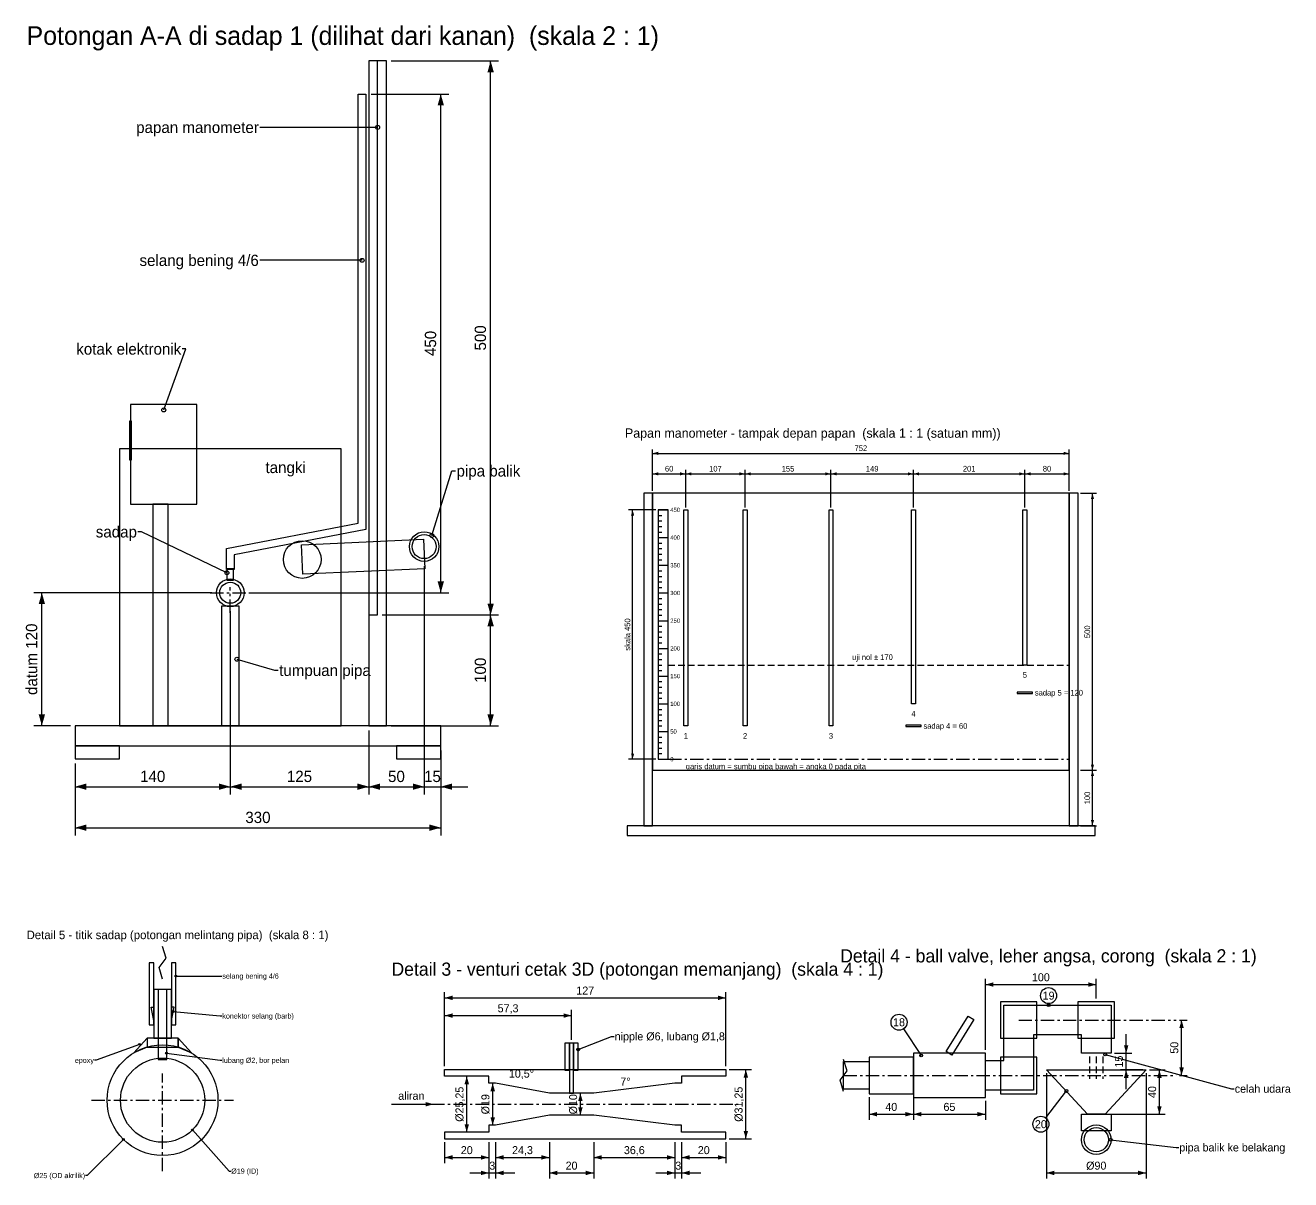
# Model space of a CAD drawing. Header units: millimetres. Extents: x -2 to 2724, y -2 to 4804.
# Drawn here: x -2 to 2282, y -2 to 2082 of the extents above; entities that cross this region are included whole.
import ezdxf
from ezdxf.enums import TextEntityAlignment as Align

# ---------------------------------------------------------------- set-up
doc = ezdxf.new("R2010")
doc.units = ezdxf.units.MM
doc.header["$LTSCALE"] = 4
doc.linetypes.add('CENTER', pattern=[10, 6, -1.5, 1, -1.5])
doc.linetypes.add('DASHED', pattern=[4.5, 3, -1.5])
for name, color, linetype in [('AIR', 150, 'DASHED'), ('AKRILIK', 4, 'CONTINUOUS'), ('CETAK3D', 30, 'CONTINUOUS'), ('DIMENSI', 3, 'CONTINUOUS'), ('EPOXY', 42, 'CONTINUOUS'), ('GARIS', 7, 'CONTINUOUS'), ('KUNINGAN', 2, 'CONTINUOUS'), ('MERAH', 1, 'CONTINUOUS'), ('POMPA', 5, 'CONTINUOUS'), ('PVC', 8, 'CONTINUOUS'), ('RANGKA', 9, 'CONTINUOUS'), ('SELANG', 140, 'CONTINUOUS'), ('SENSOR', 250, 'CONTINUOUS'), ('SUMBU', 1, 'CENTER'), ('TEKS', 7, 'CONTINUOUS')]:
    doc.layers.add(name, color=color, linetype=linetype)

msp = doc.modelspace()

# ---------------------------------------------------------------- linework, layer by layer
at = {"layer": 'AIR'}
for p, q in [((1157.8, 926.94), (1881.8, 926.94)), ((1918.668, 220.2), (1918.668, 180.2)), ((1930.668, 220.2), (1930.668, 180.2)), ((1942.668, 220.2), (1942.668, 180.2))]:
    msp.add_line(p, q, dxfattribs=at)
at = {"layer": 'AKRILIK'}
for p, q in [((567.6, 1317.34), (167.6, 1317.34)), ((167.6, 1317.34), (167.6, 817.34)), ((567.6, 817.34), (567.6, 1317.34)), ((167.6, 817.34), (567.6, 817.34)), ((1474.668, 211.2), (1520.668, 211.2)), ((1474.668, 161.2), (1474.668, 211.2)), ((1520.668, 211.2), (1520.668, 161.2)), ((1840.668, 196.2), (2020.668, 196.2)), ((1914.668, 116.2), (1840.668, 196.2)), ((2020.668, 196.2), (1946.668, 116.2)), ((1520.668, 161.2), (1474.668, 161.2)), ((1946.668, 116.2), (1914.668, 116.2))]:
    msp.add_line(p, q, dxfattribs=at)
for centre, radius in [((367.6, 1057.34), 25), ((367.6, 1057.34), 19), ((245.45, 141.5), 100), ((245.45, 141.5), 76)]:
    msp.add_circle(centre, radius, dxfattribs=at)
at = {"layer": 'CETAK3D'}
for p, q in [((980.019, 244.7), (971.619, 244.7)), ((971.619, 244.7), (971.619, 195.9)), ((980.019, 195.9), (980.019, 244.7)), ((995.619, 244.7), (987.219, 244.7)), ((987.219, 244.7), (987.219, 195.9)), ((995.619, 195.9), (995.619, 244.7)), ((754.5, 196.7), (1262.218, 196.7)), ((754.5, 184.7), (754.5, 196.7)), ((834.5, 184.7), (754.5, 184.7)), ((834.5, 172.2), (834.5, 184.7)), ((971.619, 195.9), (980.019, 195.9)), ((987.219, 195.9), (995.619, 195.9)), ((1262.218, 184.7), (1182.218, 184.7)), ((1182.218, 184.7), (1182.218, 172.2)), ((1262.218, 196.7), (1262.218, 184.7)), ((846.5, 172.2), (834.5, 172.2)), ((943.619, 154.2), (846.5, 172.2)), ((1170.218, 172.2), (1023.619, 154.2)), ((1182.218, 172.2), (1170.218, 172.2)), ((1023.619, 154.2), (943.619, 154.2)), ((943.619, 114.2), (846.5, 96.2)), ((1023.619, 114.2), (943.619, 114.2)), ((1170.218, 96.2), (1023.619, 114.2)), ((846.5, 96.2), (834.5, 96.2)), ((834.5, 96.2), (834.5, 83.7)), ((1182.218, 96.2), (1170.218, 96.2)), ((1182.218, 83.7), (1182.218, 96.2)), ((834.5, 83.7), (754.5, 83.7)), ((754.5, 83.7), (754.5, 71.7)), ((754.5, 71.7), (1262.218, 71.7)), ((1262.218, 83.7), (1182.218, 83.7)), ((1262.218, 71.7), (1262.218, 83.7))]:
    msp.add_line(p, q, dxfattribs=at)
at = {"layer": 'DIMENSI'}
for p, q in [((658, 2017.34), (852, 2017.34)), ((837.6, 1017.34), (837.6, 2017.34)), ((622, 1957.34), (762, 1957.34)), ((747.6, 1057.34), (747.6, 1957.34)), ((1129.8, 1241.14), (1129.8, 1316.14)), ((1129.8, 1308.94), (1881.8, 1308.94)), ((1881.8, 1241.14), (1881.8, 1316.14)), ((1129.8, 1241.14), (1129.8, 1279.14)), ((1189.8, 1211.14), (1189.8, 1279.14)), ((1189.8, 1211.14), (1189.8, 1279.14)), ((1296.8, 1211.14), (1296.8, 1279.14)), ((1296.8, 1211.14), (1296.8, 1279.14)), ((1451.8, 1211.14), (1451.8, 1279.14)), ((1451.8, 1211.14), (1451.8, 1279.14)), ((1600.8, 1211.14), (1600.8, 1279.14)), ((1600.8, 1211.14), (1600.8, 1279.14)), ((1801.8, 1211.14), (1801.8, 1279.14)), ((1801.8, 1211.14), (1801.8, 1279.14)), ((1881.8, 1241.14), (1881.8, 1279.14)), ((1129.8, 1271.94), (1189.8, 1271.94)), ((1189.8, 1271.94), (1296.8, 1271.94)), ((1296.8, 1271.94), (1451.8, 1271.94)), ((1451.8, 1271.94), (1600.8, 1271.94)), ((1600.8, 1271.94), (1801.8, 1271.94)), ((1801.8, 1271.94), (1881.8, 1271.94)), ((1902, 1236.94), (1931, 1236.94)), ((1923.8, 736.94), (1923.8, 1236.94)), ((1135.6, 1206.94), (1086.6, 1206.94)), ((1093.8, 756.94), (1093.8, 1206.94)), ((717.6, 1105.534), (717.6, 692.94)), ((717.6, 1105.534), (717.6, 692.94)), ((334.2, 1057.34), (13.2, 1057.34)), ((27.6, 817.34), (27.6, 1057.34)), ((401, 1057.34), (762, 1057.34)), ((367.6, 1023.94), (367.6, 692.94)), ((367.6, 1023.94), (367.6, 692.94)), ((642, 1017.34), (852, 1017.34)), ((642, 1017.34), (852, 1017.34)), ((837.6, 817.34), (837.6, 1017.34)), ((79.2, 817.34), (13.2, 817.34)), ((617.6, 808.94), (617.6, 692.94)), ((617.6, 808.94), (617.6, 692.94)), ((658, 817.34), (852, 817.34)), ((747.6, 772.94), (747.6, 692.94)), ((1135.6, 756.94), (1086.6, 756.94)), ((87.6, 748.94), (87.6, 692.94)), ((1902, 736.94), (1931, 736.94)), ((1902, 736.94), (1931, 736.94)), ((1923.8, 636.94), (1923.8, 736.94)), ((87.6, 707.34), (367.6, 707.34)), ((87.6, 698.94), (87.6, 618.94)), ((367.6, 707.34), (617.6, 707.34)), ((617.6, 707.34), (717.6, 707.34)), ((668.64, 707.34), (796.56, 707.34)), ((747.6, 698.94), (747.6, 618.94)), ((87.6, 633.34), (747.6, 633.34)), ((1902, 636.94), (1931, 636.94)), ((1730.668, 232.15), (1730.668, 360.4)), ((1730.668, 350.2), (1930.668, 350.2)), ((1930.668, 325.15), (1930.668, 360.4)), ((754.5, 202.65), (754.5, 336.4)), ((754.5, 326.2), (1262.218, 326.2)), ((1262.218, 202.65), (1262.218, 336.4)), ((754.5, 202.65), (754.5, 304.4)), ((983.619, 250.65), (983.619, 304.4)), ((754.5, 294.2), (983.619, 294.2)), ((2080.618, 286.2), (2094.868, 286.2)), ((2084.668, 186.2), (2084.668, 286.2)), ((1984.668, 161.52), (1984.668, 260.88)), ((1963.318, 226.2), (1994.868, 226.2)), ((794.5, 83.7), (794.5, 184.7)), ((1268.168, 196.7), (1308.418, 196.7)), ((1298.218, 71.7), (1298.218, 196.7)), ((1840.668, 190.25), (1840.668, 0)), ((2014.718, 196.2), (1974.468, 196.2)), ((2020.668, 190.25), (2020.668, 0)), ((2026.618, 196.2), (2054.868, 196.2)), ((2044.668, 116.2), (2044.668, 196.2)), ((2080.618, 186.2), (2094.868, 186.2)), ((841.3, 96.2), (841.3, 172.2)), ((999.619, 114.2), (999.619, 154.2)), ((1520.668, 147.25), (1520.668, 106)), ((1600.668, 147.25), (1600.668, 106)), ((1600.668, 140.25), (1600.668, 106)), ((1730.668, 140.25), (1730.668, 106)), ((1520.668, 116.2), (1600.668, 116.2)), ((1600.668, 116.2), (1730.668, 116.2)), ((1952.618, 116.2), (2054.868, 116.2)), ((1268.168, 71.7), (1308.418, 71.7)), ((754.5, 65.75), (754.5, 28)), ((834.5, 65.75), (834.5, 28)), ((834.5, 65.75), (834.5, 0)), ((846.5, 65.75), (846.5, 0)), ((846.5, 65.75), (846.5, 28)), ((943.619, 65.75), (943.619, 28)), ((943.619, 65.75), (943.619, 0)), ((1023.619, 65.75), (1023.619, 0)), ((1023.619, 65.75), (1023.619, 28)), ((1170.218, 65.75), (1170.218, 28)), ((1170.218, 65.75), (1170.218, 0)), ((1182.218, 65.75), (1182.218, 0)), ((1182.218, 65.75), (1182.218, 28)), ((1262.218, 65.75), (1262.218, 28)), ((754.5, 38.2), (834.5, 38.2)), ((846.5, 38.2), (943.619, 38.2)), ((1023.619, 38.2), (1170.218, 38.2)), ((1182.218, 38.2), (1262.218, 38.2)), ((799.82, 10.2), (881.18, 10.2)), ((943.619, 10.2), (1023.619, 10.2)), ((1135.538, 10.2), (1216.898, 10.2)), ((1840.668, 10.2), (2020.668, 10.2))]:
    msp.add_line(p, q, dxfattribs=at)
for points in [[(837.6, 2017.34), (831.888, 1996.94), (843.312, 1996.94)], [(747.6, 1957.34), (741.888, 1936.94), (753.312, 1936.94)], [(1129.8, 1308.94), (1140, 1306.084), (1140, 1311.796)], [(1881.8, 1308.94), (1871.6, 1311.796), (1871.6, 1306.084)], [(1129.8, 1271.94), (1140, 1269.084), (1140, 1274.796)], [(1189.8, 1271.94), (1179.6, 1274.796), (1179.6, 1269.084)], [(1189.8, 1271.94), (1200, 1269.084), (1200, 1274.796)], [(1296.8, 1271.94), (1286.6, 1274.796), (1286.6, 1269.084)], [(1296.8, 1271.94), (1307, 1269.084), (1307, 1274.796)], [(1451.8, 1271.94), (1441.6, 1274.796), (1441.6, 1269.084)], [(1451.8, 1271.94), (1462, 1269.084), (1462, 1274.796)], [(1600.8, 1271.94), (1590.6, 1274.796), (1590.6, 1269.084)], [(1600.8, 1271.94), (1611, 1269.084), (1611, 1274.796)], [(1801.8, 1271.94), (1791.6, 1274.796), (1791.6, 1269.084)], [(1801.8, 1271.94), (1812, 1269.084), (1812, 1274.796)], [(1881.8, 1271.94), (1871.6, 1274.796), (1871.6, 1269.084)], [(1923.8, 1236.94), (1920.944, 1226.74), (1926.656, 1226.74)], [(1093.8, 1206.94), (1090.944, 1196.74), (1096.656, 1196.74)], [(747.6, 1057.34), (753.312, 1077.74), (741.888, 1077.74)], [(27.6, 1057.34), (21.888, 1036.94), (33.312, 1036.94)], [(837.6, 1017.34), (843.312, 1037.74), (831.888, 1037.74)], [(837.6, 1017.34), (831.888, 996.94), (843.312, 996.94)], [(27.6, 817.34), (33.312, 837.74), (21.888, 837.74)], [(837.6, 817.34), (843.312, 837.74), (831.888, 837.74)], [(1093.8, 756.94), (1096.656, 767.14), (1090.944, 767.14)], [(1923.8, 736.94), (1926.656, 747.14), (1920.944, 747.14)], [(1923.8, 736.94), (1920.944, 726.74), (1926.656, 726.74)], [(87.6, 707.34), (108, 701.628), (108, 713.052)], [(367.6, 707.34), (347.2, 713.052), (347.2, 701.628)], [(367.6, 707.34), (388, 701.628), (388, 713.052)], [(617.6, 707.34), (597.2, 713.052), (597.2, 701.628)], [(617.6, 707.34), (638, 701.628), (638, 713.052)], [(717.6, 707.34), (697.2, 713.052), (697.2, 701.628)], [(717.6, 707.34), (697.2, 713.052), (697.2, 701.628)], [(747.6, 707.34), (768, 701.628), (768, 713.052)], [(1923.8, 636.94), (1926.656, 647.14), (1920.944, 647.14)], [(87.6, 633.34), (108, 627.628), (108, 639.052)], [(747.6, 633.34), (727.2, 639.052), (727.2, 627.628)], [(1730.668, 350.2), (1745.118, 346.154), (1745.118, 354.246)], [(1930.668, 350.2), (1916.218, 354.246), (1916.218, 346.154)], [(754.5, 326.2), (768.95, 322.154), (768.95, 330.246)], [(1262.218, 326.2), (1247.768, 330.246), (1247.768, 322.154)], [(754.5, 294.2), (768.95, 290.154), (768.95, 298.246)], [(983.619, 294.2), (969.169, 298.246), (969.169, 290.154)], [(2084.668, 286.2), (2080.622, 271.75), (2088.714, 271.75)], [(1984.668, 226.2), (1988.714, 240.65), (1980.622, 240.65)], [(794.5, 184.7), (790.454, 170.25), (798.546, 170.25)], [(1298.218, 196.7), (1294.172, 182.25), (1302.264, 182.25)], [(1984.668, 196.2), (1980.622, 181.75), (1988.714, 181.75)], [(2044.668, 196.2), (2040.622, 181.75), (2048.714, 181.75)], [(2084.668, 186.2), (2088.714, 200.65), (2080.622, 200.65)], [(841.3, 172.2), (837.254, 157.75), (845.346, 157.75)], [(734.5, 134.2), (720.05, 138.246), (720.05, 130.154)], [(999.619, 154.2), (995.573, 139.75), (1003.665, 139.75)], [(999.619, 114.2), (1003.665, 128.65), (995.573, 128.65)], [(1520.668, 116.2), (1535.118, 112.154), (1535.118, 120.246)], [(1600.668, 116.2), (1586.218, 120.246), (1586.218, 112.154)], [(1600.668, 116.2), (1615.118, 112.154), (1615.118, 120.246)], [(1730.668, 116.2), (1716.218, 120.246), (1716.218, 112.154)], [(2044.668, 116.2), (2048.714, 130.65), (2040.622, 130.65)], [(794.5, 83.7), (798.546, 98.15), (790.454, 98.15)], [(841.3, 96.2), (845.346, 110.65), (837.254, 110.65)], [(1298.218, 71.7), (1302.264, 86.15), (1294.172, 86.15)], [(754.5, 38.2), (768.95, 34.154), (768.95, 42.246)], [(834.5, 38.2), (820.05, 42.246), (820.05, 34.154)], [(846.5, 38.2), (860.95, 34.154), (860.95, 42.246)], [(943.619, 38.2), (929.169, 42.246), (929.169, 34.154)], [(1023.619, 38.2), (1038.069, 34.154), (1038.069, 42.246)], [(1170.218, 38.2), (1155.768, 42.246), (1155.768, 34.154)], [(1182.218, 38.2), (1196.668, 34.154), (1196.668, 42.246)], [(1262.218, 38.2), (1247.768, 42.246), (1247.768, 34.154)], [(834.5, 10.2), (820.05, 14.246), (820.05, 6.154)], [(846.5, 10.2), (860.95, 6.154), (860.95, 14.246)], [(943.619, 10.2), (958.069, 6.154), (958.069, 14.246)], [(1023.619, 10.2), (1009.169, 14.246), (1009.169, 6.154)], [(1170.218, 10.2), (1155.768, 14.246), (1155.768, 6.154)], [(1182.218, 10.2), (1196.668, 6.154), (1196.668, 14.246)], [(1840.668, 10.2), (1855.118, 6.154), (1855.118, 14.246)], [(2020.668, 10.2), (2006.218, 14.246), (2006.218, 6.154)]]:
    msp.add_solid(points, dxfattribs=at)
at = {"layer": 'EPOXY'}
for p, q in [((193.45, 226.917), (217.45, 253.5)), ((217.45, 253.5), (217.45, 237.5)), ((297.45, 226.917), (273.45, 253.5)), ((273.45, 253.5), (273.45, 237.5)), ((217.45, 237.5), (193.45, 226.917)), ((273.45, 237.5), (297.45, 226.917))]:
    msp.add_line(p, q, dxfattribs=at)
at = {"layer": 'GARIS'}
for p, q in [((1139.8, 1206.94), (1157.8, 1206.94)), ((1139.8, 1196.94), (1146.8, 1196.94)), ((1139.8, 1186.94), (1146.8, 1186.94)), ((1139.8, 1176.94), (1146.8, 1176.94)), ((1139.8, 1166.94), (1146.8, 1166.94)), ((1139.8, 1156.94), (1157.8, 1156.94)), ((1139.8, 1146.94), (1146.8, 1146.94)), ((1139.8, 1136.94), (1146.8, 1136.94)), ((1139.8, 1126.94), (1146.8, 1126.94)), ((1139.8, 1116.94), (1146.8, 1116.94)), ((1139.8, 1106.94), (1157.8, 1106.94)), ((1139.8, 1096.94), (1146.8, 1096.94)), ((1139.8, 1086.94), (1146.8, 1086.94)), ((1139.8, 1076.94), (1146.8, 1076.94)), ((1139.8, 1066.94), (1146.8, 1066.94)), ((1139.8, 1056.94), (1157.8, 1056.94)), ((1139.8, 1046.94), (1146.8, 1046.94)), ((1139.8, 1036.94), (1146.8, 1036.94)), ((1139.8, 1026.94), (1146.8, 1026.94)), ((1139.8, 1016.94), (1146.8, 1016.94)), ((1139.8, 1006.94), (1157.8, 1006.94)), ((1139.8, 996.94), (1146.8, 996.94)), ((1139.8, 986.94), (1146.8, 986.94)), ((1139.8, 976.94), (1146.8, 976.94)), ((1139.8, 966.94), (1146.8, 966.94)), ((1139.8, 956.94), (1157.8, 956.94)), ((1139.8, 946.94), (1146.8, 946.94)), ((1139.8, 936.94), (1146.8, 936.94)), ((1139.8, 926.94), (1146.8, 926.94)), ((1139.8, 916.94), (1146.8, 916.94)), ((1139.8, 906.94), (1157.8, 906.94)), ((1139.8, 896.94), (1146.8, 896.94)), ((1139.8, 886.94), (1146.8, 886.94)), ((1139.8, 876.94), (1146.8, 876.94)), ((1139.8, 866.94), (1146.8, 866.94)), ((1139.8, 856.94), (1157.8, 856.94)), ((1139.8, 846.94), (1146.8, 846.94)), ((1139.8, 836.94), (1146.8, 836.94)), ((1139.8, 826.94), (1146.8, 826.94)), ((1139.8, 816.94), (1146.8, 816.94)), ((1139.8, 806.94), (1157.8, 806.94)), ((1139.8, 796.94), (1146.8, 796.94)), ((1139.8, 786.94), (1146.8, 786.94)), ((1139.8, 776.94), (1146.8, 776.94)), ((1139.8, 766.94), (1146.8, 766.94)), ((1139.8, 756.94), (1157.8, 756.94)), ((251.85, 398.033), (245.45, 418.94)), ((239.05, 380.967), (251.85, 398.033)), ((245.45, 360.06), (239.05, 380.967)), ((253.45, 341.5), (237.45, 341.5)), ((237.45, 341.5), (237.45, 215.1)), ((253.45, 215.1), (253.45, 341.5)), ((987.219, 244.7), (980.019, 244.7)), ((980.019, 244.7), (980.019, 154.2)), ((987.219, 154.2), (987.219, 244.7)), ((237.45, 215.1), (253.45, 215.1)), ((1480.918, 194.533), (1474.668, 214.95)), ((1468.418, 177.867), (1480.918, 194.533)), ((1474.668, 157.45), (1468.418, 177.867)), ((980.019, 154.2), (987.219, 154.2))]:
    msp.add_line(p, q, dxfattribs=at)
at = {"layer": 'KUNINGAN'}
for p, q in [((1157.8, 1206.94), (1139.8, 1206.94)), ((1139.8, 1206.94), (1139.8, 756.94)), ((1157.8, 756.94), (1157.8, 1206.94)), ((373.6, 1100.34), (361.6, 1100.34)), ((361.6, 1100.34), (361.6, 1080.34)), ((373.6, 1080.34), (373.6, 1100.34)), ((361.6, 1080.34), (373.6, 1080.34)), ((1139.8, 756.94), (1157.8, 756.94)), ((261.45, 341.5), (229.45, 341.5)), ((229.45, 341.5), (229.45, 253.5)), ((261.45, 253.5), (261.45, 341.5)), ((229.45, 285.5), (224.65, 309.5)), ((224.65, 309.5), (229.45, 309.5)), ((229.45, 309.5), (229.45, 285.5)), ((261.45, 285.5), (266.25, 309.5)), ((266.25, 309.5), (261.45, 309.5)), ((261.45, 309.5), (261.45, 285.5)), ((273.45, 253.5), (217.45, 253.5)), ((217.45, 253.5), (217.45, 237.5)), ((229.45, 253.5), (261.45, 253.5)), ((273.45, 237.5), (273.45, 253.5)), ((217.45, 237.5), (273.45, 237.5))]:
    msp.add_line(p, q, dxfattribs=at)
msp.add_circle((497.6, 1117.34), 34, dxfattribs=at)
at = {"layer": 'MERAH'}
for p, q in [((1815.8, 878.14), (1787.8, 878.14)), ((1787.8, 878.14), (1787.8, 875.74)), ((1787.8, 875.74), (1815.8, 875.74)), ((1815.8, 875.74), (1815.8, 878.14)), ((1614.8, 818.14), (1586.8, 818.14)), ((1586.8, 818.14), (1586.8, 815.74)), ((1586.8, 815.74), (1614.8, 815.74)), ((1614.8, 815.74), (1614.8, 818.14)), ((1659.58, 229.38), (1699.58, 293.38)), ((1709.756, 287.02), (1669.756, 223.02)), ((1699.58, 293.38), (1709.756, 287.02)), ((1669.756, 223.02), (1659.58, 229.38))]:
    msp.add_line(p, q, dxfattribs=at)
at = {"layer": 'POMPA'}
for p, q in [((1730.668, 226.2), (1600.668, 226.2)), ((1600.668, 226.2), (1600.668, 146.2)), ((1730.668, 146.2), (1730.668, 226.2)), ((1600.668, 146.2), (1730.668, 146.2))]:
    msp.add_line(p, q, dxfattribs=at)
at = {"layer": 'PVC'}
for p, q in [((496.388, 1144.012), (716.388, 1154.012)), ((498.812, 1090.668), (496.388, 1144.012)), ((716.388, 1154.012), (718.812, 1100.668)), ((718.812, 1100.668), (498.812, 1090.668)), ((1823.668, 319.2), (1757.668, 319.2)), ((1757.668, 319.2), (1757.668, 253.2)), ((1763.968, 212.9), (1763.968, 312.9)), ((1763.968, 312.9), (1957.368, 312.9)), ((1823.668, 253.2), (1823.668, 319.2)), ((1963.668, 319.2), (1897.668, 319.2)), ((1897.668, 319.2), (1897.668, 253.2)), ((1957.368, 312.9), (1957.368, 226.2)), ((1963.668, 253.2), (1963.668, 319.2)), ((1757.668, 253.2), (1823.668, 253.2)), ((1903.968, 259.5), (1817.368, 259.5)), ((1817.368, 259.5), (1817.368, 159.5)), ((1897.668, 253.2), (1963.668, 253.2)), ((1903.968, 226.2), (1903.968, 259.5)), ((1600.668, 219.2), (1520.668, 219.2)), ((1520.668, 219.2), (1520.668, 153.2)), ((1600.668, 153.2), (1600.668, 219.2)), ((1730.668, 212.9), (1763.968, 212.9)), ((1730.668, 159.5), (1730.668, 212.9)), ((1823.668, 219.2), (1757.668, 219.2)), ((1757.668, 219.2), (1757.668, 153.2)), ((1823.668, 153.2), (1823.668, 219.2)), ((1957.368, 226.2), (1903.968, 226.2)), ((1520.668, 153.2), (1600.668, 153.2)), ((1817.368, 159.5), (1730.668, 159.5)), ((1757.668, 153.2), (1823.668, 153.2)), ((1903.968, 86.2), (1903.968, 116.2)), ((1903.968, 116.2), (1957.368, 116.2)), ((1957.368, 116.2), (1957.368, 86.2)), ((1957.368, 86.2), (1903.968, 86.2))]:
    msp.add_line(p, q, dxfattribs=at)
for centre, radius in [((717.6, 1140.634), 26.7), ((717.6, 1140.634), 21.7), ((1930.668, 70.2), 26.7), ((1930.668, 70.2), 21.8)]:
    msp.add_circle(centre, radius, dxfattribs=at)
at = {"layer": 'RANGKA'}
for p, q in [((649.6, 2017.34), (617.6, 2017.34)), ((617.6, 2017.34), (617.6, 817.34)), ((633.6, 2017.34), (617.6, 2017.34)), ((617.6, 2017.34), (617.6, 1017.34)), ((633.6, 1017.34), (633.6, 2017.34)), ((649.6, 817.34), (649.6, 2017.34)), ((307.6, 1397.34), (187.6, 1397.34)), ((187.6, 1397.34), (187.6, 1217.34)), ((307.6, 1217.34), (307.6, 1397.34)), ((1129.8, 1236.94), (1113.8, 1236.94)), ((1113.8, 1236.94), (1113.8, 636.94)), ((1129.8, 636.94), (1129.8, 1236.94)), ((1881.8, 1236.94), (1129.8, 1236.94)), ((1129.8, 1236.94), (1129.8, 736.94)), ((1897.8, 1236.94), (1881.8, 1236.94)), ((1881.8, 1236.94), (1881.8, 636.94)), ((1881.8, 736.94), (1881.8, 1236.94)), ((1897.8, 636.94), (1897.8, 1236.94)), ((187.6, 1217.34), (307.6, 1217.34)), ((255.6, 1217.34), (227.6, 1217.34)), ((227.6, 1217.34), (227.6, 817.34)), ((255.6, 817.34), (255.6, 1217.34)), ((383.6, 1033.34), (351.6, 1033.34)), ((351.6, 1033.34), (351.6, 817.34)), ((383.6, 817.34), (383.6, 1033.34)), ((617.6, 1017.34), (633.6, 1017.34)), ((747.6, 817.34), (87.6, 817.34)), ((87.6, 817.34), (87.6, 781.34)), ((227.6, 817.34), (255.6, 817.34)), ((351.6, 817.34), (383.6, 817.34)), ((617.6, 817.34), (649.6, 817.34)), ((747.6, 781.34), (747.6, 817.34)), ((87.6, 781.34), (747.6, 781.34)), ((167.6, 781.34), (87.6, 781.34)), ((87.6, 781.34), (87.6, 757.34)), ((167.6, 757.34), (167.6, 781.34)), ((747.6, 781.34), (667.6, 781.34)), ((667.6, 781.34), (667.6, 757.34)), ((747.6, 757.34), (747.6, 781.34)), ((87.6, 757.34), (167.6, 757.34)), ((667.6, 757.34), (747.6, 757.34)), ((1129.8, 736.94), (1881.8, 736.94)), ((1928.8, 636.94), (1083.8, 636.94)), ((1083.8, 636.94), (1083.8, 618.94)), ((1083.8, 618.94), (1928.8, 618.94)), ((1113.8, 636.94), (1129.8, 636.94)), ((1881.8, 636.94), (1897.8, 636.94)), ((1928.8, 618.94), (1928.8, 636.94))]:
    msp.add_line(p, q, dxfattribs=at)
at = {"layer": 'SELANG'}
for p, q in [((598.6, 1183.117), (598.6, 1957.34)), ((598.6, 1957.34), (612.6, 1957.34)), ((612.6, 1957.34), (612.6, 1171.563)), ((1186.3, 816.94), (1186.3, 1206.94)), ((1186.3, 1206.94), (1193.3, 1206.94)), ((1193.3, 1206.94), (1193.3, 816.94)), ((1293.3, 816.94), (1293.3, 1206.94)), ((1293.3, 1206.94), (1300.3, 1206.94)), ((1300.3, 1206.94), (1300.3, 816.94)), ((1448.3, 816.94), (1448.3, 1206.94)), ((1448.3, 1206.94), (1455.3, 1206.94)), ((1455.3, 1206.94), (1455.3, 816.94)), ((1597.3, 856.94), (1597.3, 1206.94)), ((1597.3, 1206.94), (1604.3, 1206.94)), ((1604.3, 1206.94), (1604.3, 856.94)), ((1798.3, 926.94), (1798.3, 1206.94)), ((1798.3, 1206.94), (1805.3, 1206.94)), ((1805.3, 1206.94), (1805.3, 926.94)), ((360.6, 1137.117), (598.6, 1183.117)), ((612.6, 1171.563), (374.6, 1125.563)), ((360.6, 1099.34), (360.6, 1137.117)), ((374.6, 1125.563), (374.6, 1099.34)), ((374.6, 1099.34), (360.6, 1099.34)), ((1805.3, 926.94), (1798.3, 926.94)), ((1604.3, 856.94), (1597.3, 856.94)), ((1193.3, 816.94), (1186.3, 816.94)), ((1300.3, 816.94), (1293.3, 816.94)), ((1455.3, 816.94), (1448.3, 816.94)), ((229.45, 389.5), (221.45, 389.5)), ((221.45, 389.5), (221.45, 277.5)), ((229.45, 277.5), (229.45, 389.5)), ((269.45, 389.5), (261.45, 389.5)), ((261.45, 389.5), (261.45, 277.5)), ((269.45, 277.5), (269.45, 389.5)), ((221.45, 277.5), (229.45, 277.5)), ((261.45, 277.5), (269.45, 277.5))]:
    msp.add_line(p, q, dxfattribs=at)
at = {"layer": 'SENSOR'}
for p, q in [((189.6, 1367.34), (185.6, 1367.34)), ((185.6, 1367.34), (185.6, 1297.34)), ((189.6, 1297.34), (189.6, 1367.34)), ((185.6, 1297.34), (189.6, 1297.34))]:
    msp.add_line(p, q, dxfattribs=at)
at = {"layer": 'SUMBU'}
for p, q in [((331.6, 1057.34), (403.6, 1057.34)), ((367.6, 1021.34), (367.6, 1067.34)), ((1157.8, 756.94), (1881.8, 756.94)), ((1790.668, 286.2), (2074.668, 286.2)), ((245.45, 13.5), (245.45, 189.5)), ((1474.668, 186.2), (2074.668, 186.2)), ((117.45, 141.5), (373.45, 141.5)), ((730.5, 134.2), (1286.218, 134.2))]:
    msp.add_line(p, q, dxfattribs=at)
at = {"layer": 'TEKS'}
for p, q in [((427.6, 1897.34), (420.88, 1897.34)), ((633.6, 1897.34), (427.6, 1897.34)), ((427.6, 1657.34), (420.88, 1657.34)), ((605.6, 1657.34), (427.6, 1657.34)), ((247.6, 1387.34), (287.6, 1497.34)), ((287.6, 1497.34), (280.88, 1497.34)), ((731.6, 1160.634), (767.6, 1277.34)), ((767.6, 1277.34), (774.32, 1277.34)), ((207.6, 1167.34), (200.88, 1167.34)), ((361.6, 1093.34), (207.6, 1167.34)), ((379.6, 937.34), (447.6, 917.34)), ((447.6, 917.34), (454.32, 917.34)), ((269.45, 365.5), (349.45, 365.5)), ((349.45, 365.5), (352.53, 365.5)), ((264.65, 301.5), (349.45, 293.5)), ((1844.668, 315.75), (1844.668, 312.9)), ((349.45, 293.5), (352.53, 293.5)), ((995.619, 232.7), (1055.619, 256.7)), ((1055.619, 256.7), (1060.379, 256.7)), ((1582.683, 270.177), (1614.668, 222.2)), ((203.85, 242.3), (125.45, 213.5)), ((125.45, 213.5), (122.37, 213.5)), ((252.65, 226.3), (349.45, 213.5)), ((349.45, 213.5), (352.53, 213.5)), ((1946.668, 224.2), (2174.668, 162.2)), ((2174.668, 162.2), (2179.428, 162.2)), ((1839.459, 109.668), (1876.668, 158.2)), ((658.5, 134.2), (722.5, 134.2)), ((174.73, 70.78), (109.45, 5.5)), ((299.21, 87.74), (365.45, 13.5)), ((1956.668, 70.2), (2074.668, 56.2)), ((2074.668, 56.2), (2079.428, 56.2)), ((109.45, 5.5), (106.37, 5.5)), ((365.45, 13.5), (368.53, 13.5))]:
    msp.add_line(p, q, dxfattribs=at)
for centre, radius in [((633.6, 1897.34), 3.6), ((605.6, 1657.34), 3.6), ((247.6, 1387.34), 3.6), ((731.6, 1160.634), 3.6), ((361.6, 1093.34), 3.6), ((379.6, 937.34), 3.6), ((269.45, 365.5), 1.65), ((1844.668, 330.2), 14.45), ((264.65, 301.5), 1.65), ((1844.668, 312.9), 2.55), ((1574.668, 282.2), 14.45), ((203.85, 242.3), 1.65), ((995.619, 232.7), 2.55), ((252.65, 226.3), 1.65), ((1614.668, 222.2), 2.55), ((1946.668, 224.2), 2.55), ((1876.668, 158.2), 2.55), ((1830.668, 98.2), 14.45), ((174.73, 70.78), 1.65), ((299.21, 87.74), 1.65), ((1956.668, 70.2), 2.55)]:
    msp.add_circle(centre, radius, dxfattribs=at)

# ---------------------------------------------------------------- texts
at = {"layer": 'AIR'}
msp.add_text('uji nol %%p 170', height=10.2, dxfattribs=at).set_placement((1526.8, 935.94), align=Align.CENTER)
at = {"layer": 'DIMENSI'}
for s, height, p in [('500', 20.4, (829.2, 1517.34)), ('450', 20.4, (739.2, 1507.34)), ('skala 450', 10.2, (1089.6, 981.94)), ('datum 120', 20.4, (19.2, 937.34)), ('500', 10.2, (1919.6, 986.94)), ('100', 20.4, (829.2, 917.34)), ('100', 10.2, (1919.6, 686.94)), ('50', 14.45, (2078.718, 236.2)), ('15', 14.45, (1978.718, 211.2)), ('%%c25,25', 14.45, (788.55, 134.2)), ('%%c31,25', 14.45, (1292.268, 134.2)), ('40', 14.45, (2038.718, 156.2)), ('%%c19', 14.45, (835.35, 134.2)), ('%%c10', 14.45, (993.669, 134.2))]:
    msp.add_text(s, height=height, rotation=90, dxfattribs=at).set_placement(p, align=Align.CENTER)
for s, height, p in [('752', 10.2, (1505.8, 1313.14)), ('60', 10.2, (1159.8, 1276.14)), ('107', 10.2, (1243.3, 1276.14)), ('155', 10.2, (1374.3, 1276.14)), ('149', 10.2, (1526.3, 1276.14)), ('201', 10.2, (1701.3, 1276.14)), ('80', 10.2, (1841.8, 1276.14)), ('140', 20.4, (227.6, 715.74)), ('125', 20.4, (492.6, 715.74)), ('50', 20.4, (667.6, 715.74)), ('15', 20.4, (732.6, 715.74)), ('330', 20.4, (417.6, 641.74)), ('100', 14.45, (1830.668, 356.15)), ('127', 14.45, (1008.359, 332.15)), ('57,3', 14.45, (869.06, 300.15)), ('40', 14.45, (1560.668, 122.15)), ('65', 14.45, (1665.668, 122.15)), ('20', 14.45, (794.5, 44.15)), ('24,3', 14.45, (895.06, 44.15)), ('36,6', 14.45, (1096.918, 44.15)), ('20', 14.45, (1222.218, 44.15)), ('3', 14.45, (840.5, 16.15)), ('20', 14.45, (983.619, 16.15)), ('3', 14.45, (1176.218, 16.15)), ('%%c90', 14.45, (1930.668, 16.15))]:
    msp.add_text(s, height=height, dxfattribs=at).set_placement(p, align=Align.CENTER)
for s, p in [('10,5%%d', (870.5, 182.2)), ('7%%d', (1071.619, 167.8))]:
    msp.add_text(s, height=14.45, dxfattribs=at).set_placement(p)
at = {"layer": 'MERAH'}
for s, p in [('sadap 5 = 120', (1819.8, 876.94)), ('sadap 4 = 60', (1618.8, 816.94))]:
    msp.add_text(s, height=10.2, dxfattribs=at).set_placement(p, align=Align.MIDDLE_LEFT)
at = {"layer": 'SUMBU'}
msp.add_text('garis datum = sumbu pipa bawah = angka 0 pada pita', height=10.2, dxfattribs=at).set_placement((1189.8, 743.94), align=Align.MIDDLE_LEFT)
at = {"layer": 'TEKS'}
for s, height, p in [('Potongan A-A di sadap 1 (dilihat dari kanan)  (skala 2 : 1)', 33.6, (0, 2046.14)), ('Papan manometer - tampak depan papan  (skala 1 : 1 (satuan mm))', 16.8, (1080, 1337.14)), ('Detail 5 - titik sadap (potongan melintang pipa)  (skala 8 : 1)', 15.4, (0, 432.14)), ('Detail 4 - ball valve, leher angsa, corong  (skala 2 : 1)', 23.8, (1468.418, 390.15)), ('Detail 3 - venturi cetak 3D (potongan memanjang)  (skala 4 : 1)', 23.8, (658.5, 366.15))]:
    msp.add_text(s, height=height, dxfattribs=at).set_placement(p)
for s, height, p in [('papan manometer', 20.4, (419.2, 1897.34)), ('selang bening 4/6', 20.4, (419.2, 1657.34)), ('kotak elektronik', 20.4, (279.2, 1497.34)), ('sadap', 20.4, (199.2, 1167.34)), ('epoxy', 9.35, (121.6, 213.5)), ('%%c25 (OD akrilik)', 9.35, (105.6, 5.5))]:
    msp.add_text(s, height=height, dxfattribs=at).set_placement(p, align=Align.MIDDLE_RIGHT)
for s, height, p in [('tangki', 20.4, (467.6, 1273.34)), ('aliran', 14.45, (694.5, 142.2))]:
    msp.add_text(s, height=height, dxfattribs=at).set_placement(p, align=Align.CENTER)
for s, height, p in [('pipa balik', 20.4, (776, 1277.34)), ('450', 7.65, (1161.8, 1206.94)), ('400', 7.65, (1161.8, 1156.94)), ('350', 7.65, (1161.8, 1106.94)), ('300', 7.65, (1161.8, 1056.94)), ('250', 7.65, (1161.8, 1006.94)), ('200', 7.65, (1161.8, 956.94)), ('tumpuan pipa', 20.4, (456, 917.34)), ('150', 7.65, (1161.8, 906.94)), ('100', 7.65, (1161.8, 856.94)), ('50', 7.65, (1161.8, 806.94)), ('0', 7.65, (1161.8, 756.94)), ('selang bening 4/6', 9.35, (353.3, 365.5)), ('konektor selang (barb)', 9.35, (353.3, 293.5)), ('nipple %%c6, lubang %%c1,8', 14.45, (1061.569, 256.7)), ('lubang %%c2, bor pelan', 9.35, (353.3, 213.5)), ('celah udara', 14.45, (2180.618, 162.2)), ('pipa balik ke belakang', 14.45, (2080.618, 56.2)), ('%%c19 (ID)', 9.35, (369.3, 13.5))]:
    msp.add_text(s, height=height, dxfattribs=at).set_placement(p, align=Align.MIDDLE_LEFT)
for s, height, p in [('5', 10.2, (1801.8, 908.94)), ('4', 10.2, (1600.8, 838.94)), ('1', 10.2, (1189.8, 798.94)), ('2', 10.2, (1296.8, 798.94)), ('3', 10.2, (1451.8, 798.94)), ('19', 14.45, (1844.668, 330.2)), ('18', 14.45, (1574.668, 282.2)), ('20', 14.45, (1830.668, 98.2))]:
    msp.add_text(s, height=height, dxfattribs=at).set_placement(p, align=Align.MIDDLE_CENTER)

doc.saveas('drawing.dxf')
